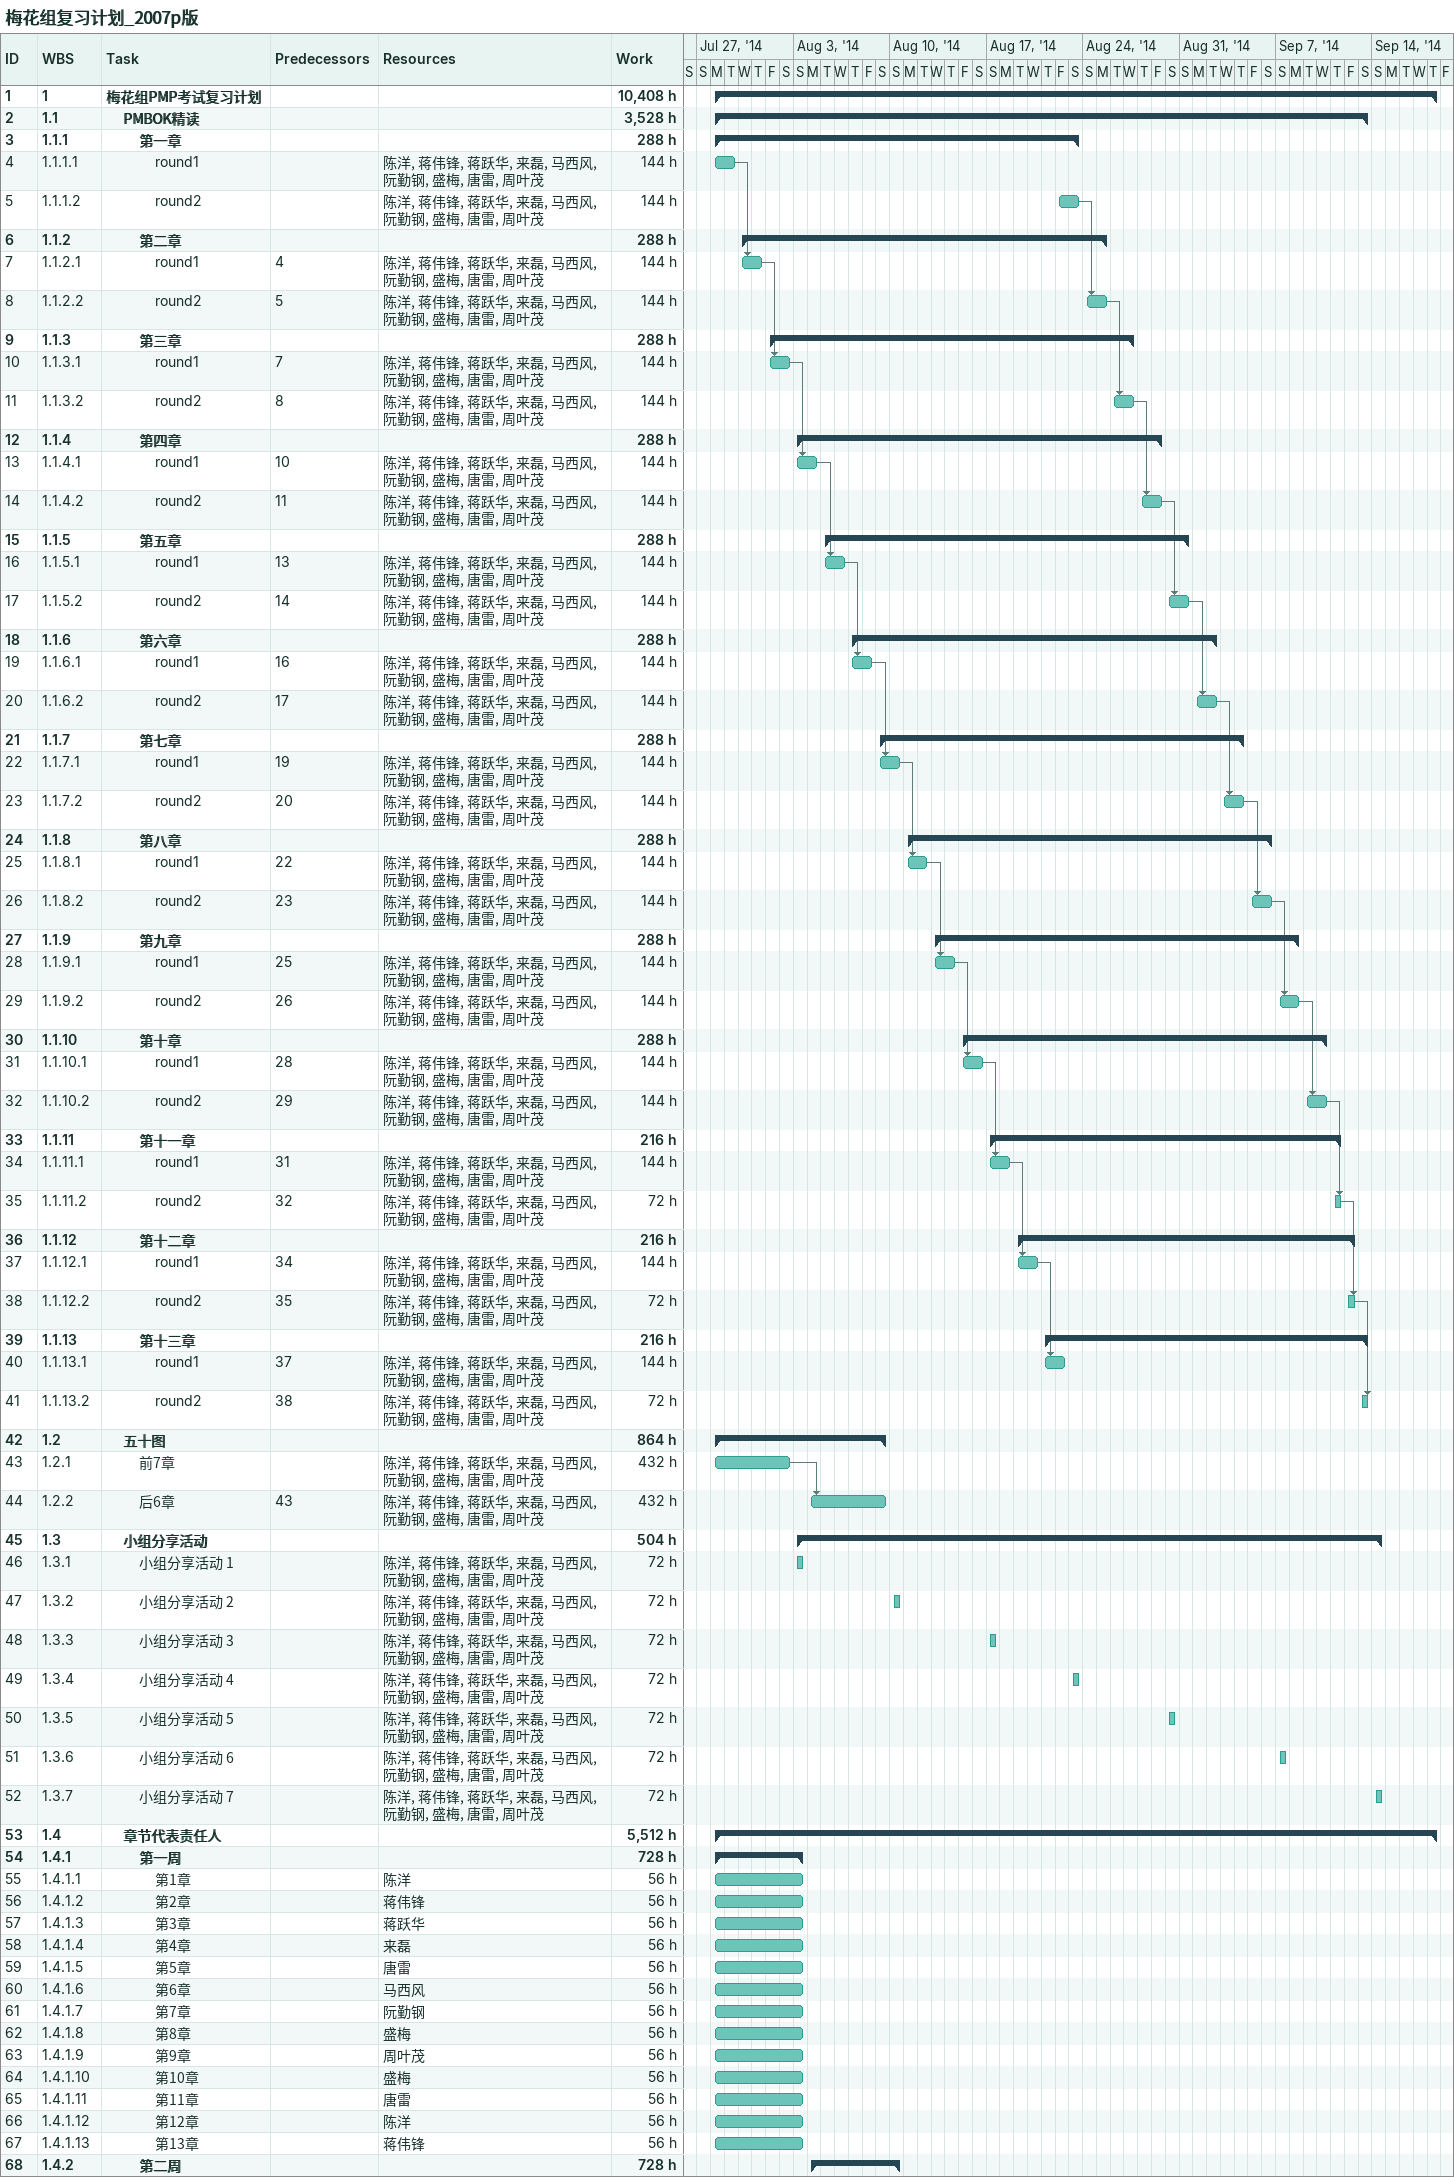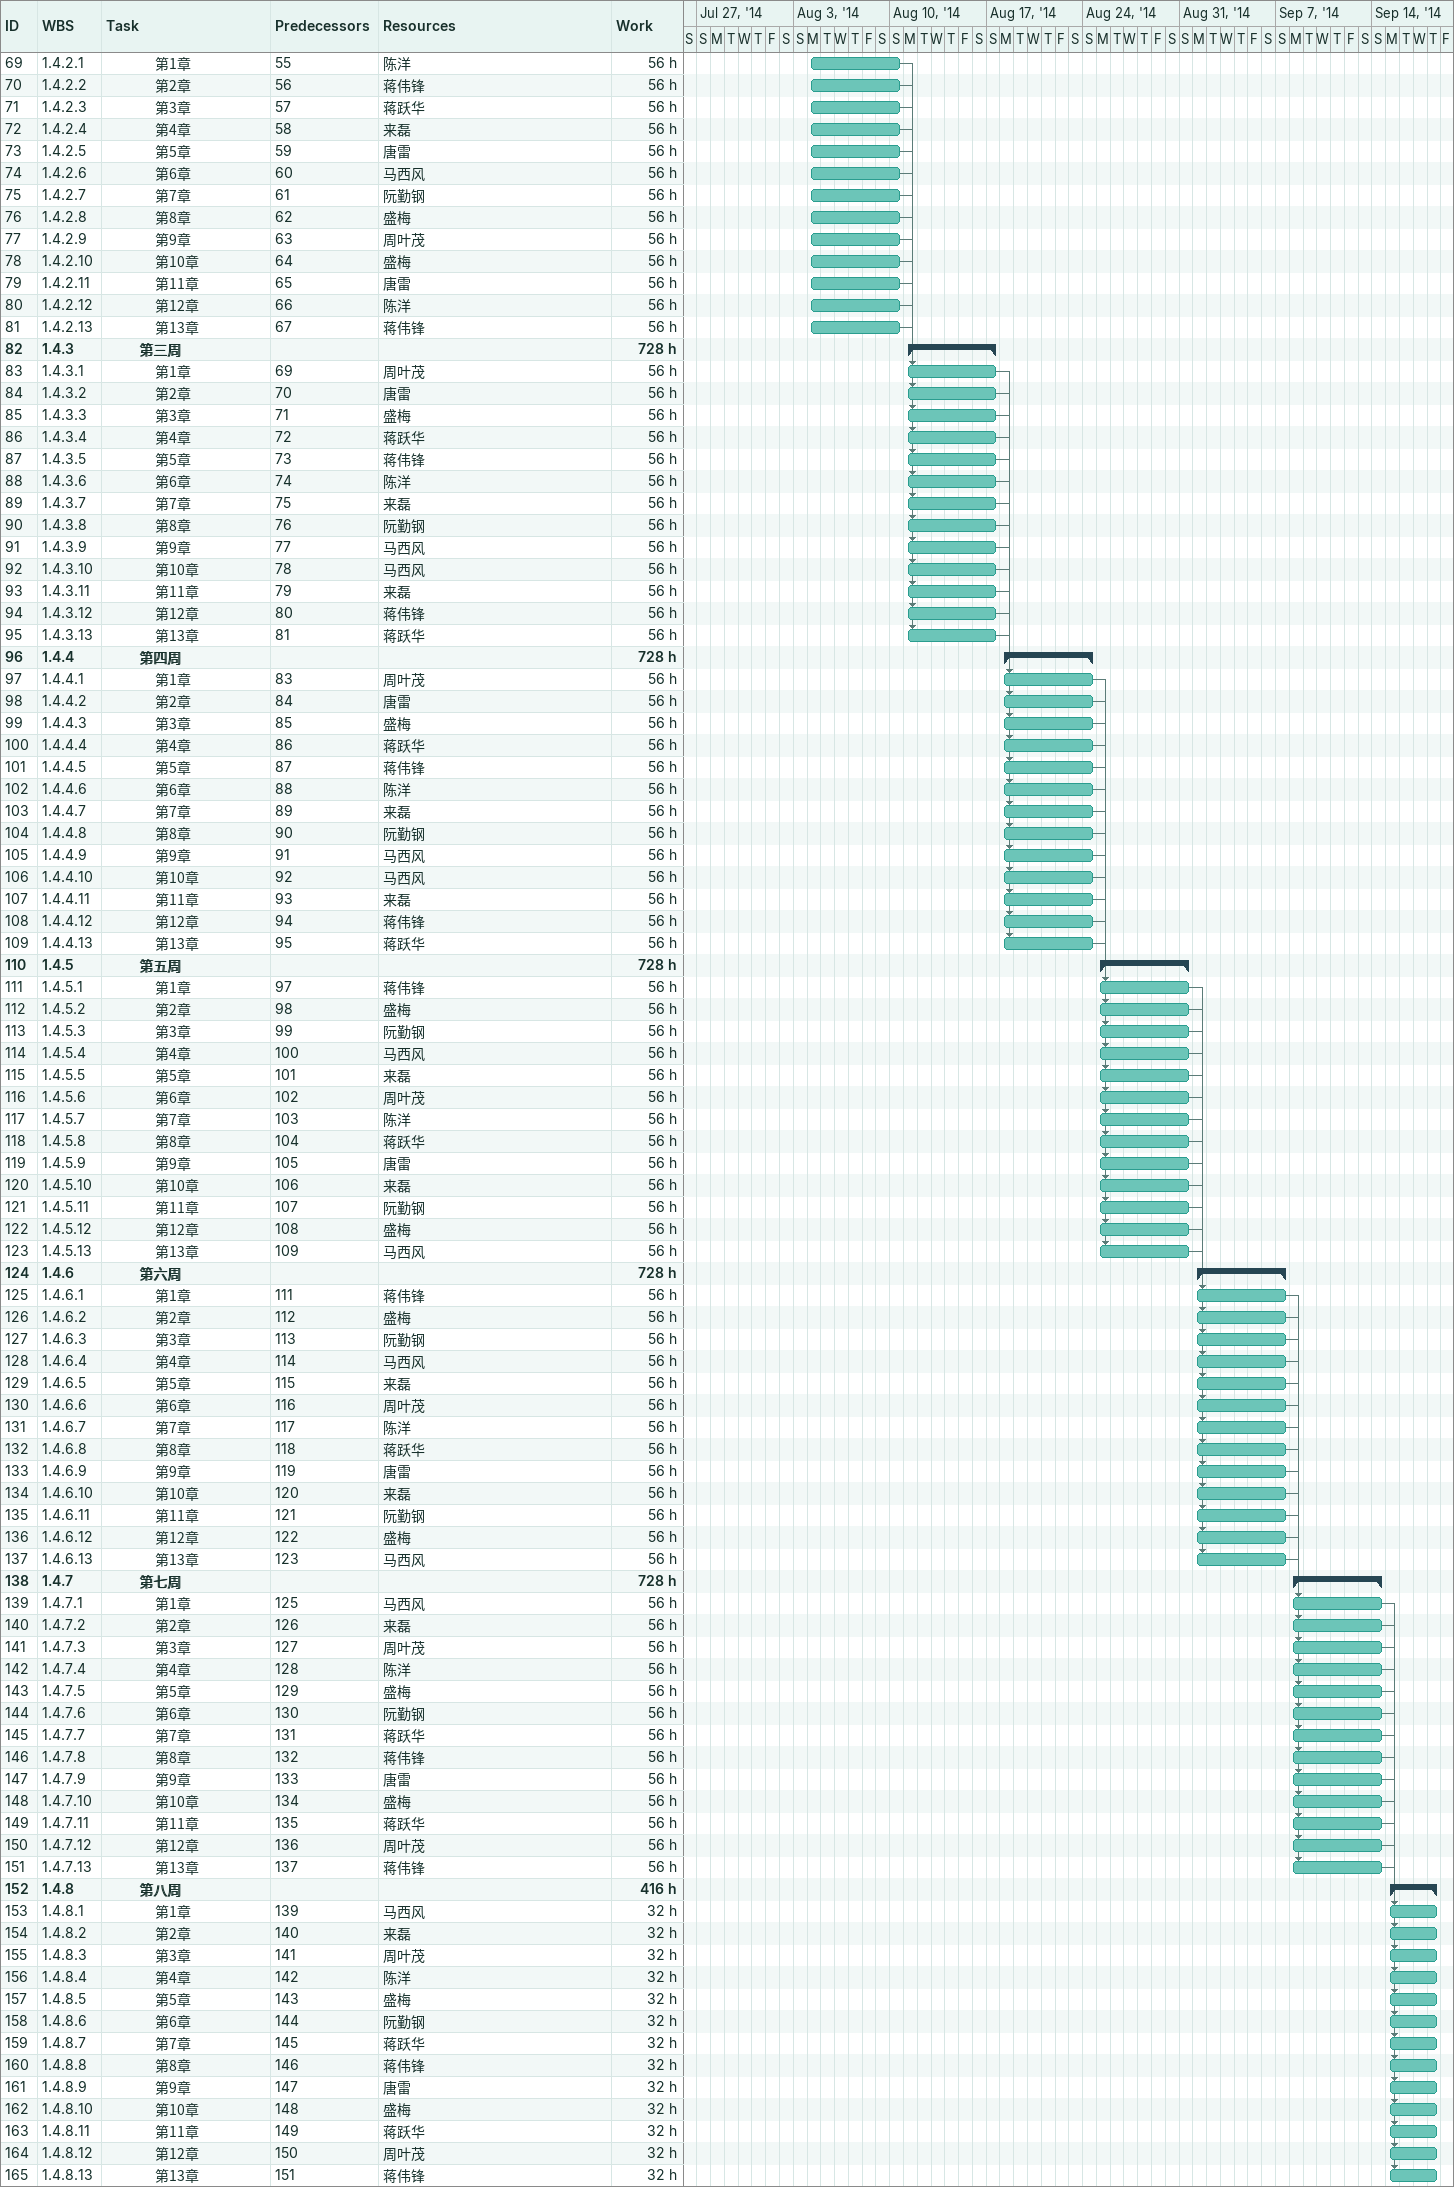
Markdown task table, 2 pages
梅花组复习计划_2007p版

| ID | WBS | Task | Start | Finish | Predecessors | Resources | Work (h) |
|---|---|---|---|---|---|---|---|
| 1 | 1 | **梅花组PMP考试复习计划** | 2014-07-28 | 2014-09-18 |  |  | 10408 |
| 2 | 1.1 | **PMBOK精读** | 2014-07-28 | 2014-09-13 |  |  | 3528 |
| 3 | 1.1.1 | **第一章** | 2014-07-28 | 2014-08-23 |  |  | 288 |
| 4 | 1.1.1.1 | round1 | 2014-07-28 | 2014-07-29 |  | 陈洋, 蒋伟锋, 蒋跃华, 来磊, 马西风, 阮勤钢, 盛梅, 唐雷, 周叶茂 | 144 |
| 5 | 1.1.1.2 | round2 | 2014-08-22 | 2014-08-23 |  | 陈洋, 蒋伟锋, 蒋跃华, 来磊, 马西风, 阮勤钢, 盛梅, 唐雷, 周叶茂 | 144 |
| 6 | 1.1.2 | **第二章** | 2014-07-30 | 2014-08-25 |  |  | 288 |
| 7 | 1.1.2.1 | round1 | 2014-07-30 | 2014-07-31 | 4 | 陈洋, 蒋伟锋, 蒋跃华, 来磊, 马西风, 阮勤钢, 盛梅, 唐雷, 周叶茂 | 144 |
| 8 | 1.1.2.2 | round2 | 2014-08-24 | 2014-08-25 | 5 | 陈洋, 蒋伟锋, 蒋跃华, 来磊, 马西风, 阮勤钢, 盛梅, 唐雷, 周叶茂 | 144 |
| 9 | 1.1.3 | **第三章** | 2014-08-01 | 2014-08-27 |  |  | 288 |
| 10 | 1.1.3.1 | round1 | 2014-08-01 | 2014-08-02 | 7 | 陈洋, 蒋伟锋, 蒋跃华, 来磊, 马西风, 阮勤钢, 盛梅, 唐雷, 周叶茂 | 144 |
| 11 | 1.1.3.2 | round2 | 2014-08-26 | 2014-08-27 | 8 | 陈洋, 蒋伟锋, 蒋跃华, 来磊, 马西风, 阮勤钢, 盛梅, 唐雷, 周叶茂 | 144 |
| 12 | 1.1.4 | **第四章** | 2014-08-03 | 2014-08-29 |  |  | 288 |
| 13 | 1.1.4.1 | round1 | 2014-08-03 | 2014-08-04 | 10 | 陈洋, 蒋伟锋, 蒋跃华, 来磊, 马西风, 阮勤钢, 盛梅, 唐雷, 周叶茂 | 144 |
| 14 | 1.1.4.2 | round2 | 2014-08-28 | 2014-08-29 | 11 | 陈洋, 蒋伟锋, 蒋跃华, 来磊, 马西风, 阮勤钢, 盛梅, 唐雷, 周叶茂 | 144 |
| 15 | 1.1.5 | **第五章** | 2014-08-05 | 2014-08-31 |  |  | 288 |
| 16 | 1.1.5.1 | round1 | 2014-08-05 | 2014-08-06 | 13 | 陈洋, 蒋伟锋, 蒋跃华, 来磊, 马西风, 阮勤钢, 盛梅, 唐雷, 周叶茂 | 144 |
| 17 | 1.1.5.2 | round2 | 2014-08-30 | 2014-08-31 | 14 | 陈洋, 蒋伟锋, 蒋跃华, 来磊, 马西风, 阮勤钢, 盛梅, 唐雷, 周叶茂 | 144 |
| 18 | 1.1.6 | **第六章** | 2014-08-07 | 2014-09-02 |  |  | 288 |
| 19 | 1.1.6.1 | round1 | 2014-08-07 | 2014-08-08 | 16 | 陈洋, 蒋伟锋, 蒋跃华, 来磊, 马西风, 阮勤钢, 盛梅, 唐雷, 周叶茂 | 144 |
| 20 | 1.1.6.2 | round2 | 2014-09-01 | 2014-09-02 | 17 | 陈洋, 蒋伟锋, 蒋跃华, 来磊, 马西风, 阮勤钢, 盛梅, 唐雷, 周叶茂 | 144 |
| 21 | 1.1.7 | **第七章** | 2014-08-09 | 2014-09-04 |  |  | 288 |
| 22 | 1.1.7.1 | round1 | 2014-08-09 | 2014-08-10 | 19 | 陈洋, 蒋伟锋, 蒋跃华, 来磊, 马西风, 阮勤钢, 盛梅, 唐雷, 周叶茂 | 144 |
| 23 | 1.1.7.2 | round2 | 2014-09-03 | 2014-09-04 | 20 | 陈洋, 蒋伟锋, 蒋跃华, 来磊, 马西风, 阮勤钢, 盛梅, 唐雷, 周叶茂 | 144 |
| 24 | 1.1.8 | **第八章** | 2014-08-11 | 2014-09-06 |  |  | 288 |
| 25 | 1.1.8.1 | round1 | 2014-08-11 | 2014-08-12 | 22 | 陈洋, 蒋伟锋, 蒋跃华, 来磊, 马西风, 阮勤钢, 盛梅, 唐雷, 周叶茂 | 144 |
| 26 | 1.1.8.2 | round2 | 2014-09-05 | 2014-09-06 | 23 | 陈洋, 蒋伟锋, 蒋跃华, 来磊, 马西风, 阮勤钢, 盛梅, 唐雷, 周叶茂 | 144 |
| 27 | 1.1.9 | **第九章** | 2014-08-13 | 2014-09-08 |  |  | 288 |
| 28 | 1.1.9.1 | round1 | 2014-08-13 | 2014-08-14 | 25 | 陈洋, 蒋伟锋, 蒋跃华, 来磊, 马西风, 阮勤钢, 盛梅, 唐雷, 周叶茂 | 144 |
| 29 | 1.1.9.2 | round2 | 2014-09-07 | 2014-09-08 | 26 | 陈洋, 蒋伟锋, 蒋跃华, 来磊, 马西风, 阮勤钢, 盛梅, 唐雷, 周叶茂 | 144 |
| 30 | 1.1.10 | **第十章** | 2014-08-15 | 2014-09-10 |  |  | 288 |
| 31 | 1.1.10.1 | round1 | 2014-08-15 | 2014-08-16 | 28 | 陈洋, 蒋伟锋, 蒋跃华, 来磊, 马西风, 阮勤钢, 盛梅, 唐雷, 周叶茂 | 144 |
| 32 | 1.1.10.2 | round2 | 2014-09-09 | 2014-09-10 | 29 | 陈洋, 蒋伟锋, 蒋跃华, 来磊, 马西风, 阮勤钢, 盛梅, 唐雷, 周叶茂 | 144 |
| 33 | 1.1.11 | **第十一章** | 2014-08-17 | 2014-09-11 |  |  | 216 |
| 34 | 1.1.11.1 | round1 | 2014-08-17 | 2014-08-18 | 31 | 陈洋, 蒋伟锋, 蒋跃华, 来磊, 马西风, 阮勤钢, 盛梅, 唐雷, 周叶茂 | 144 |
| 35 | 1.1.11.2 | round2 | 2014-09-11 | 2014-09-11 | 32 | 陈洋, 蒋伟锋, 蒋跃华, 来磊, 马西风, 阮勤钢, 盛梅, 唐雷, 周叶茂 | 72 |
| 36 | 1.1.12 | **第十二章** | 2014-08-19 | 2014-09-12 |  |  | 216 |
| 37 | 1.1.12.1 | round1 | 2014-08-19 | 2014-08-20 | 34 | 陈洋, 蒋伟锋, 蒋跃华, 来磊, 马西风, 阮勤钢, 盛梅, 唐雷, 周叶茂 | 144 |
| 38 | 1.1.12.2 | round2 | 2014-09-12 | 2014-09-12 | 35 | 陈洋, 蒋伟锋, 蒋跃华, 来磊, 马西风, 阮勤钢, 盛梅, 唐雷, 周叶茂 | 72 |
| 39 | 1.1.13 | **第十三章** | 2014-08-21 | 2014-09-13 |  |  | 216 |
| 40 | 1.1.13.1 | round1 | 2014-08-21 | 2014-08-22 | 37 | 陈洋, 蒋伟锋, 蒋跃华, 来磊, 马西风, 阮勤钢, 盛梅, 唐雷, 周叶茂 | 144 |
| 41 | 1.1.13.2 | round2 | 2014-09-13 | 2014-09-13 | 38 | 陈洋, 蒋伟锋, 蒋跃华, 来磊, 马西风, 阮勤钢, 盛梅, 唐雷, 周叶茂 | 72 |
| 42 | 1.2 | **五十图** | 2014-07-28 | 2014-08-09 |  |  | 864 |
| 43 | 1.2.1 | 前7章 | 2014-07-28 | 2014-08-02 |  | 陈洋, 蒋伟锋, 蒋跃华, 来磊, 马西风, 阮勤钢, 盛梅, 唐雷, 周叶茂 | 432 |
| 44 | 1.2.2 | 后6章 | 2014-08-04 | 2014-08-09 | 43 | 陈洋, 蒋伟锋, 蒋跃华, 来磊, 马西风, 阮勤钢, 盛梅, 唐雷, 周叶茂 | 432 |
| 45 | 1.3 | **小组分享活动** | 2014-08-03 | 2014-09-14 |  |  | 504 |
| 46 | 1.3.1 | 小组分享活动 1 | 2014-08-03 | 2014-08-03 |  | 陈洋, 蒋伟锋, 蒋跃华, 来磊, 马西风, 阮勤钢, 盛梅, 唐雷, 周叶茂 | 72 |
| 47 | 1.3.2 | 小组分享活动 2 | 2014-08-10 | 2014-08-10 |  | 陈洋, 蒋伟锋, 蒋跃华, 来磊, 马西风, 阮勤钢, 盛梅, 唐雷, 周叶茂 | 72 |
| 48 | 1.3.3 | 小组分享活动 3 | 2014-08-17 | 2014-08-17 |  | 陈洋, 蒋伟锋, 蒋跃华, 来磊, 马西风, 阮勤钢, 盛梅, 唐雷, 周叶茂 | 72 |
| 49 | 1.3.4 | 小组分享活动 4 | 2014-08-23 | 2014-08-23 |  | 陈洋, 蒋伟锋, 蒋跃华, 来磊, 马西风, 阮勤钢, 盛梅, 唐雷, 周叶茂 | 72 |
| 50 | 1.3.5 | 小组分享活动 5 | 2014-08-30 | 2014-08-30 |  | 陈洋, 蒋伟锋, 蒋跃华, 来磊, 马西风, 阮勤钢, 盛梅, 唐雷, 周叶茂 | 72 |
| 51 | 1.3.6 | 小组分享活动 6 | 2014-09-07 | 2014-09-07 |  | 陈洋, 蒋伟锋, 蒋跃华, 来磊, 马西风, 阮勤钢, 盛梅, 唐雷, 周叶茂 | 72 |
| 52 | 1.3.7 | 小组分享活动 7 | 2014-09-14 | 2014-09-14 |  | 陈洋, 蒋伟锋, 蒋跃华, 来磊, 马西风, 阮勤钢, 盛梅, 唐雷, 周叶茂 | 72 |
| 53 | 1.4 | **章节代表责任人** | 2014-07-28 | 2014-09-18 |  |  | 5512 |
| 54 | 1.4.1 | **第一周** | 2014-07-28 | 2014-08-03 |  |  | 728 |
| 55 | 1.4.1.1 | 第1章 | 2014-07-28 | 2014-08-03 |  | 陈洋 | 56 |
| 56 | 1.4.1.2 | 第2章 | 2014-07-28 | 2014-08-03 |  | 蒋伟锋 | 56 |
| 57 | 1.4.1.3 | 第3章 | 2014-07-28 | 2014-08-03 |  | 蒋跃华 | 56 |
| 58 | 1.4.1.4 | 第4章 | 2014-07-28 | 2014-08-03 |  | 来磊 | 56 |
| 59 | 1.4.1.5 | 第5章 | 2014-07-28 | 2014-08-03 |  | 唐雷 | 56 |
| 60 | 1.4.1.6 | 第6章 | 2014-07-28 | 2014-08-03 |  | 马西风 | 56 |
| 61 | 1.4.1.7 | 第7章 | 2014-07-28 | 2014-08-03 |  | 阮勤钢 | 56 |
| 62 | 1.4.1.8 | 第8章 | 2014-07-28 | 2014-08-03 |  | 盛梅 | 56 |
| 63 | 1.4.1.9 | 第9章 | 2014-07-28 | 2014-08-03 |  | 周叶茂 | 56 |
| 64 | 1.4.1.10 | 第10章 | 2014-07-28 | 2014-08-03 |  | 盛梅 | 56 |
| 65 | 1.4.1.11 | 第11章 | 2014-07-28 | 2014-08-03 |  | 唐雷 | 56 |
| 66 | 1.4.1.12 | 第12章 | 2014-07-28 | 2014-08-03 |  | 陈洋 | 56 |
| 67 | 1.4.1.13 | 第13章 | 2014-07-28 | 2014-08-03 |  | 蒋伟锋 | 56 |
| 68 | 1.4.2 | **第二周** | 2014-08-04 | 2014-08-10 |  |  | 728 |
| 69 | 1.4.2.1 | 第1章 | 2014-08-04 | 2014-08-10 | 55 | 陈洋 | 56 |
| 70 | 1.4.2.2 | 第2章 | 2014-08-04 | 2014-08-10 | 56 | 蒋伟锋 | 56 |
| 71 | 1.4.2.3 | 第3章 | 2014-08-04 | 2014-08-10 | 57 | 蒋跃华 | 56 |
| 72 | 1.4.2.4 | 第4章 | 2014-08-04 | 2014-08-10 | 58 | 来磊 | 56 |
| 73 | 1.4.2.5 | 第5章 | 2014-08-04 | 2014-08-10 | 59 | 唐雷 | 56 |
| 74 | 1.4.2.6 | 第6章 | 2014-08-04 | 2014-08-10 | 60 | 马西风 | 56 |
| 75 | 1.4.2.7 | 第7章 | 2014-08-04 | 2014-08-10 | 61 | 阮勤钢 | 56 |
| 76 | 1.4.2.8 | 第8章 | 2014-08-04 | 2014-08-10 | 62 | 盛梅 | 56 |
| 77 | 1.4.2.9 | 第9章 | 2014-08-04 | 2014-08-10 | 63 | 周叶茂 | 56 |
| 78 | 1.4.2.10 | 第10章 | 2014-08-04 | 2014-08-10 | 64 | 盛梅 | 56 |
| 79 | 1.4.2.11 | 第11章 | 2014-08-04 | 2014-08-10 | 65 | 唐雷 | 56 |
| 80 | 1.4.2.12 | 第12章 | 2014-08-04 | 2014-08-10 | 66 | 陈洋 | 56 |
| 81 | 1.4.2.13 | 第13章 | 2014-08-04 | 2014-08-10 | 67 | 蒋伟锋 | 56 |
| 82 | 1.4.3 | **第三周** | 2014-08-11 | 2014-08-17 |  |  | 728 |
| 83 | 1.4.3.1 | 第1章 | 2014-08-11 | 2014-08-17 | 69 | 周叶茂 | 56 |
| 84 | 1.4.3.2 | 第2章 | 2014-08-11 | 2014-08-17 | 70 | 唐雷 | 56 |
| 85 | 1.4.3.3 | 第3章 | 2014-08-11 | 2014-08-17 | 71 | 盛梅 | 56 |
| 86 | 1.4.3.4 | 第4章 | 2014-08-11 | 2014-08-17 | 72 | 蒋跃华 | 56 |
| 87 | 1.4.3.5 | 第5章 | 2014-08-11 | 2014-08-17 | 73 | 蒋伟锋 | 56 |
| 88 | 1.4.3.6 | 第6章 | 2014-08-11 | 2014-08-17 | 74 | 陈洋 | 56 |
| 89 | 1.4.3.7 | 第7章 | 2014-08-11 | 2014-08-17 | 75 | 来磊 | 56 |
| 90 | 1.4.3.8 | 第8章 | 2014-08-11 | 2014-08-17 | 76 | 阮勤钢 | 56 |
| 91 | 1.4.3.9 | 第9章 | 2014-08-11 | 2014-08-17 | 77 | 马西风 | 56 |
| 92 | 1.4.3.10 | 第10章 | 2014-08-11 | 2014-08-17 | 78 | 马西风 | 56 |
| 93 | 1.4.3.11 | 第11章 | 2014-08-11 | 2014-08-17 | 79 | 来磊 | 56 |
| 94 | 1.4.3.12 | 第12章 | 2014-08-11 | 2014-08-17 | 80 | 蒋伟锋 | 56 |
| 95 | 1.4.3.13 | 第13章 | 2014-08-11 | 2014-08-17 | 81 | 蒋跃华 | 56 |
| 96 | 1.4.4 | **第四周** | 2014-08-18 | 2014-08-24 |  |  | 728 |
| 97 | 1.4.4.1 | 第1章 | 2014-08-18 | 2014-08-24 | 83 | 周叶茂 | 56 |
| 98 | 1.4.4.2 | 第2章 | 2014-08-18 | 2014-08-24 | 84 | 唐雷 | 56 |
| 99 | 1.4.4.3 | 第3章 | 2014-08-18 | 2014-08-24 | 85 | 盛梅 | 56 |
| 100 | 1.4.4.4 | 第4章 | 2014-08-18 | 2014-08-24 | 86 | 蒋跃华 | 56 |
| 101 | 1.4.4.5 | 第5章 | 2014-08-18 | 2014-08-24 | 87 | 蒋伟锋 | 56 |
| 102 | 1.4.4.6 | 第6章 | 2014-08-18 | 2014-08-24 | 88 | 陈洋 | 56 |
| 103 | 1.4.4.7 | 第7章 | 2014-08-18 | 2014-08-24 | 89 | 来磊 | 56 |
| 104 | 1.4.4.8 | 第8章 | 2014-08-18 | 2014-08-24 | 90 | 阮勤钢 | 56 |
| 105 | 1.4.4.9 | 第9章 | 2014-08-18 | 2014-08-24 | 91 | 马西风 | 56 |
| 106 | 1.4.4.10 | 第10章 | 2014-08-18 | 2014-08-24 | 92 | 马西风 | 56 |
| 107 | 1.4.4.11 | 第11章 | 2014-08-18 | 2014-08-24 | 93 | 来磊 | 56 |
| 108 | 1.4.4.12 | 第12章 | 2014-08-18 | 2014-08-24 | 94 | 蒋伟锋 | 56 |
| 109 | 1.4.4.13 | 第13章 | 2014-08-18 | 2014-08-24 | 95 | 蒋跃华 | 56 |
| 110 | 1.4.5 | **第五周** | 2014-08-25 | 2014-08-31 |  |  | 728 |
| 111 | 1.4.5.1 | 第1章 | 2014-08-25 | 2014-08-31 | 97 | 蒋伟锋 | 56 |
| 112 | 1.4.5.2 | 第2章 | 2014-08-25 | 2014-08-31 | 98 | 盛梅 | 56 |
| 113 | 1.4.5.3 | 第3章 | 2014-08-25 | 2014-08-31 | 99 | 阮勤钢 | 56 |
| 114 | 1.4.5.4 | 第4章 | 2014-08-25 | 2014-08-31 | 100 | 马西风 | 56 |
| 115 | 1.4.5.5 | 第5章 | 2014-08-25 | 2014-08-31 | 101 | 来磊 | 56 |
| 116 | 1.4.5.6 | 第6章 | 2014-08-25 | 2014-08-31 | 102 | 周叶茂 | 56 |
| 117 | 1.4.5.7 | 第7章 | 2014-08-25 | 2014-08-31 | 103 | 陈洋 | 56 |
| 118 | 1.4.5.8 | 第8章 | 2014-08-25 | 2014-08-31 | 104 | 蒋跃华 | 56 |
| 119 | 1.4.5.9 | 第9章 | 2014-08-25 | 2014-08-31 | 105 | 唐雷 | 56 |
| 120 | 1.4.5.10 | 第10章 | 2014-08-25 | 2014-08-31 | 106 | 来磊 | 56 |
| 121 | 1.4.5.11 | 第11章 | 2014-08-25 | 2014-08-31 | 107 | 阮勤钢 | 56 |
| 122 | 1.4.5.12 | 第12章 | 2014-08-25 | 2014-08-31 | 108 | 盛梅 | 56 |
| 123 | 1.4.5.13 | 第13章 | 2014-08-25 | 2014-08-31 | 109 | 马西风 | 56 |
| 124 | 1.4.6 | **第六周** | 2014-09-01 | 2014-09-07 |  |  | 728 |
| 125 | 1.4.6.1 | 第1章 | 2014-09-01 | 2014-09-07 | 111 | 蒋伟锋 | 56 |
| 126 | 1.4.6.2 | 第2章 | 2014-09-01 | 2014-09-07 | 112 | 盛梅 | 56 |
| 127 | 1.4.6.3 | 第3章 | 2014-09-01 | 2014-09-07 | 113 | 阮勤钢 | 56 |
| 128 | 1.4.6.4 | 第4章 | 2014-09-01 | 2014-09-07 | 114 | 马西风 | 56 |
| 129 | 1.4.6.5 | 第5章 | 2014-09-01 | 2014-09-07 | 115 | 来磊 | 56 |
| 130 | 1.4.6.6 | 第6章 | 2014-09-01 | 2014-09-07 | 116 | 周叶茂 | 56 |
| 131 | 1.4.6.7 | 第7章 | 2014-09-01 | 2014-09-07 | 117 | 陈洋 | 56 |
| 132 | 1.4.6.8 | 第8章 | 2014-09-01 | 2014-09-07 | 118 | 蒋跃华 | 56 |
| 133 | 1.4.6.9 | 第9章 | 2014-09-01 | 2014-09-07 | 119 | 唐雷 | 56 |
| 134 | 1.4.6.10 | 第10章 | 2014-09-01 | 2014-09-07 | 120 | 来磊 | 56 |
| 135 | 1.4.6.11 | 第11章 | 2014-09-01 | 2014-09-07 | 121 | 阮勤钢 | 56 |
| 136 | 1.4.6.12 | 第12章 | 2014-09-01 | 2014-09-07 | 122 | 盛梅 | 56 |
| 137 | 1.4.6.13 | 第13章 | 2014-09-01 | 2014-09-07 | 123 | 马西风 | 56 |
| 138 | 1.4.7 | **第七周** | 2014-09-08 | 2014-09-14 |  |  | 728 |
| 139 | 1.4.7.1 | 第1章 | 2014-09-08 | 2014-09-14 | 125 | 马西风 | 56 |
| 140 | 1.4.7.2 | 第2章 | 2014-09-08 | 2014-09-14 | 126 | 来磊 | 56 |
| 141 | 1.4.7.3 | 第3章 | 2014-09-08 | 2014-09-14 | 127 | 周叶茂 | 56 |
| 142 | 1.4.7.4 | 第4章 | 2014-09-08 | 2014-09-14 | 128 | 陈洋 | 56 |
| 143 | 1.4.7.5 | 第5章 | 2014-09-08 | 2014-09-14 | 129 | 盛梅 | 56 |
| 144 | 1.4.7.6 | 第6章 | 2014-09-08 | 2014-09-14 | 130 | 阮勤钢 | 56 |
| 145 | 1.4.7.7 | 第7章 | 2014-09-08 | 2014-09-14 | 131 | 蒋跃华 | 56 |
| 146 | 1.4.7.8 | 第8章 | 2014-09-08 | 2014-09-14 | 132 | 蒋伟锋 | 56 |
| 147 | 1.4.7.9 | 第9章 | 2014-09-08 | 2014-09-14 | 133 | 唐雷 | 56 |
| 148 | 1.4.7.10 | 第10章 | 2014-09-08 | 2014-09-14 | 134 | 盛梅 | 56 |
| 149 | 1.4.7.11 | 第11章 | 2014-09-08 | 2014-09-14 | 135 | 蒋跃华 | 56 |
| 150 | 1.4.7.12 | 第12章 | 2014-09-08 | 2014-09-14 | 136 | 周叶茂 | 56 |
| 151 | 1.4.7.13 | 第13章 | 2014-09-08 | 2014-09-14 | 137 | 蒋伟锋 | 56 |
| 152 | 1.4.8 | **第八周** | 2014-09-15 | 2014-09-18 |  |  | 416 |
| 153 | 1.4.8.1 | 第1章 | 2014-09-15 | 2014-09-18 | 139 | 马西风 | 32 |
| 154 | 1.4.8.2 | 第2章 | 2014-09-15 | 2014-09-18 | 140 | 来磊 | 32 |
| 155 | 1.4.8.3 | 第3章 | 2014-09-15 | 2014-09-18 | 141 | 周叶茂 | 32 |
| 156 | 1.4.8.4 | 第4章 | 2014-09-15 | 2014-09-18 | 142 | 陈洋 | 32 |
| 157 | 1.4.8.5 | 第5章 | 2014-09-15 | 2014-09-18 | 143 | 盛梅 | 32 |
| 158 | 1.4.8.6 | 第6章 | 2014-09-15 | 2014-09-18 | 144 | 阮勤钢 | 32 |
| 159 | 1.4.8.7 | 第7章 | 2014-09-15 | 2014-09-18 | 145 | 蒋跃华 | 32 |
| 160 | 1.4.8.8 | 第8章 | 2014-09-15 | 2014-09-18 | 146 | 蒋伟锋 | 32 |
| 161 | 1.4.8.9 | 第9章 | 2014-09-15 | 2014-09-18 | 147 | 唐雷 | 32 |
| 162 | 1.4.8.10 | 第10章 | 2014-09-15 | 2014-09-18 | 148 | 盛梅 | 32 |
| 163 | 1.4.8.11 | 第11章 | 2014-09-15 | 2014-09-18 | 149 | 蒋跃华 | 32 |
| 164 | 1.4.8.12 | 第12章 | 2014-09-15 | 2014-09-18 | 150 | 周叶茂 | 32 |
| 165 | 1.4.8.13 | 第13章 | 2014-09-15 | 2014-09-18 | 151 | 蒋伟锋 | 32 |
